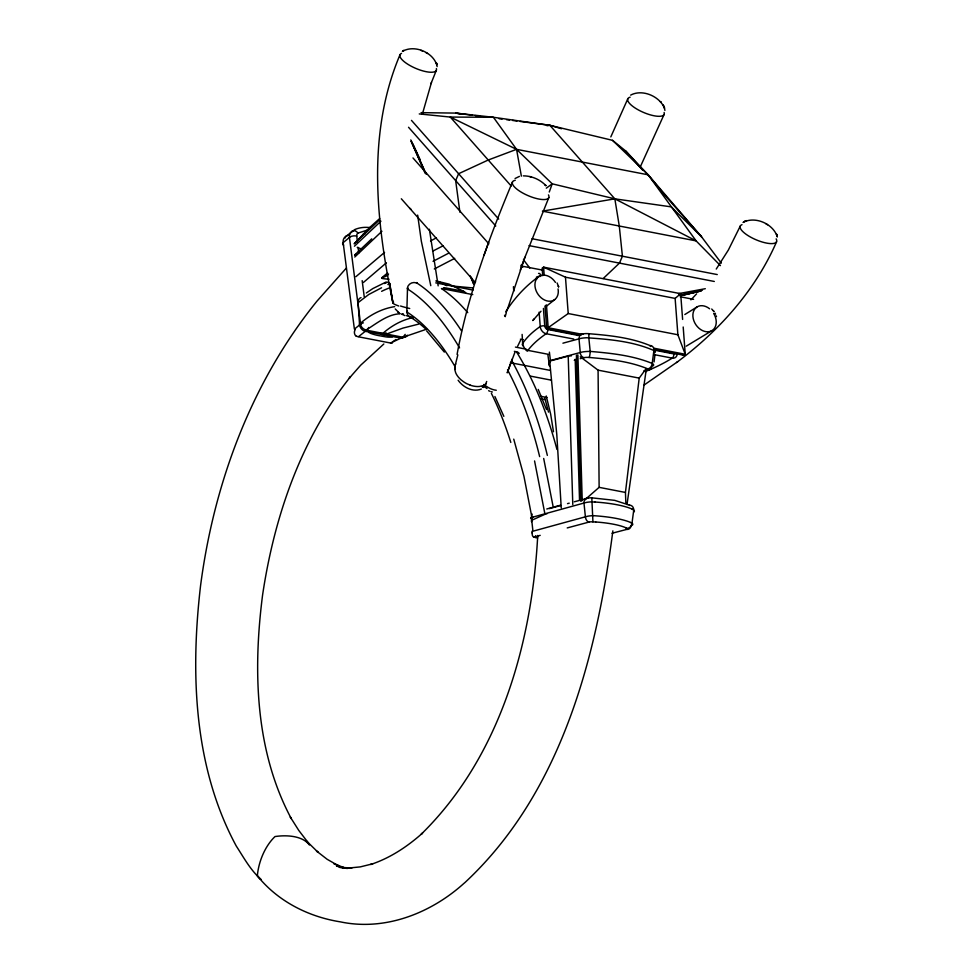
<?xml version="1.0" encoding="UTF-8"?>
<svg xmlns="http://www.w3.org/2000/svg" width="973" height="973" viewBox="0 0 973 973"><rect width="100%" height="100%" fill="white"/><g stroke="black" fill="none" stroke-linecap="round" stroke-linejoin="round"><path stroke-width="1.46" d="M407.48 288.932L406.848 311.421L407.492 311.238M537.728 535.442C532.061 643.117 500.171 756.933 421.224 834.226L422.598 833.046C407.407 846.571 390.149 858.077 370.725 864.486L372.817 863.793L360.265 866.894L347.069 868.196L351.898 868.001L339.419 867.308L347.349 868.475M612.868 530.857C596.473 657.286 561.482 792.618 465.033 882.462L463.659 883.63C430.625 913.331 384.809 931.295 340.295 921.845C308.38 916.773 277.706 901.253 257.346 875.785C258.563 861.932 264.838 846.279 274.994 836.561C286.038 834.87 302.433 835.503 309.463 845.026M625.846 503.017L625.444 492.447L639.2 378.108L645.622 369.339M654.063 361.944L654.926 355.096M652.324 366.189A9.961 2.676 5.4 0 0 652.202 363.428L653.929 350.329A5.096 4.208 -68.6 0 0 649.964 345.537C630.48 337.461 609.171 335.369 588.337 333.666A5.035 1.07 3.1 0 0 583.411 333.885L581.44 334.408M632.024 525.286A8.757 2.566 5.3 0 0 632 523.158L633.751 510.059A8.793 2.615 5.2 0 1 633.824 511.98M627.001 504.573L646.206 369.74M549.392 363.391L550.45 360.509L549.392 352.129M457.079 354.391C467.989 294.807 489.127 237.704 512.467 182M581.112 501.107L581.684 498.407M422.343 114.206L431.477 82.425M455.048 365.982L457.833 354.853M505.194 316.602L506.349 312.601M591.803 497.799L592.934 521.856L595.744 522.039M506.763 311.251L524.411 258.611L548.796 197.628M488.665 242.265L484.055 255.157M549.271 192.022L552.214 183.824L516.554 149.343L493.42 117.283L455.802 113.099L421.078 112.649M512.151 359.134L507.213 372.841L514.778 352.664M520.263 270.068L524.897 257.261M398.784 306.021L395.634 304.817A18.426 2.797 10.7 0 1 392.861 302.749L393.396 302.287M399.976 54.804C366.626 133.496 376.028 221.649 392.958 303.053L389.614 283.143L392.897 302.749M368.779 327.451L367.32 329.701L358.66 336.561M431.003 83.605L436.366 70.238M405.206 334.384L403.041 337.157L390.55 343.019L358.38 336.792A7.164 5.206 52.4 0 1 356.507 336.159L356.507 336.135M485.004 385.515L486.707 381.465M627.804 98.796L610.813 136.913M664.121 114.413L640.453 166.505M740.307 226.004L728.363 250.025L716.25 269.047M776.551 241.791C755.389 290.477 718.877 331.112 676.539 362.528M517.539 346.449L520.458 340.465M505.644 311.859C514.364 298.297 525.347 286.135 538.519 276.77M388.531 273.997C386.549 278.108 373.936 277.998 389.03 279.227M534.055 318.974L532.827 320.555L541.012 311.238M470.044 275.724L473.681 284.031L475.627 281.744M346.339 268.074L316.845 301.289C251.448 382.194 213.999 483.046 200.572 585.588C190.392 673.061 193.554 767.016 236.305 846.096C243.822 857.639 250.535 870.324 261.08 879.397M690.903 299.854L696.583 293.87M354.634 255.048L371.747 238.835M354.756 257.03L381.939 231.27M603.211 278.509L619.46 263.111L622.416 256.215L619.278 226.016L614.839 198.845L549.867 125.31L493.42 117.283L450.292 117.064L419.254 113.926M379.543 219.874L354.148 243.87L369.606 227.56L379.701 218.511M354.427 246.218L380.93 221.187M361.044 297.629L360.265 297.945A6.604 5.06 59.3 0 0 358.04 301.606L359.584 325.274A6.604 5.047 59.3 0 0 364.316 331.015C373.973 325.724 386.597 314.17 400.073 313.793M365.289 331.306L381.635 334.469C390.222 326.575 400.621 320.47 412.029 317.794M359.426 324.179C369.266 315.288 381.465 308.672 394.661 306.641M355.875 276.709L384.542 252.408M363.403 282.474L386.415 262.807M358.028 302.688L368.767 294.478L381.586 287.789M584.53 500.11L599.125 487.351L598.079 370.154L580.261 356.763M542.715 275.675L542.143 268.11L543.591 267.161L565.471 277.196L675.128 298.407L680.662 293.688L682.62 319.436M352.19 231.1A8.793 6.933 51.7 0 0 349.441 237.521L360.606 324.191L354.391 329.093L343.153 242.642A8.757 6.872 51.5 0 1 346.23 236.111L354.549 229.956M545.537 306.909L554.719 299.599M383.836 343.992L360.642 365.252L349.222 378.242L350.462 376.733C300.827 439.054 274.228 516.918 262.588 595.002C252.968 669.886 254.914 750.584 291.268 818.597L290.295 817.028L298.808 830.48L309.195 844.017M402.384 51.435C414.474 44.113 434.505 52.688 437.145 66.602M381.684 277.816L387.558 272.975M515.07 178.509L519.436 176.381M349.392 237.509L343.153 242.642A5.072 2.445 -2.1 0 0 343.591 245.16M546.291 188.178L552.214 183.824L614.839 198.845L671.285 206.872L701.63 236.913L721.334 263.136M677.755 361.64L644.09 385.04M654.002 349.453L683.8 355.218L685.247 354.269L677.889 334.761L568.22 313.537L546.729 328.692L545.002 305.972M743.019 222.452C755.084 215.726 773.535 223.948 777.33 236.986M366.334 292.982L372.829 288.567L386.172 281.988M630.662 95.111C642.399 88.798 659.536 96.218 664.535 108.198L664.267 107.358L664.912 110.423M430.528 240.976L436.391 237.826M402.773 51.107L403.917 50.353L403.187 50.827M679.215 294.637L680.662 293.688L543.591 267.161L544.162 274.727M696.996 306.957L684.834 314.522M712.114 330.54L686.257 346.169M366.639 330.212L402.895 337.23M357.419 241.778L356.75 236.171A4.5 3.26 52.4 0 1 358.003 233.094L368.451 229.701M434.299 268.974L454.695 258.368M433.046 261.323L448.504 253.26M432.644 251.192L443.007 245.841M744.588 221.479L745.391 221.078L744.138 221.698M346.242 236.147L347.787 235.466M443.08 288.47L444.223 288.057M384.469 283.52L387.838 282.073M401.387 338.203L384.019 334.931L403.017 328.071L418.512 324.155M400.523 338.118L426.624 329.19M545.257 514.17L545.707 514.012A6.604 1.934 -0.1 0 1 547.057 513.683M483.435 385.563L479.263 386.5A18.268 9.608 28.4 0 1 470.239 385.199M745.853 220.907L746.741 220.591M481.355 389.054C472.781 392.508 463.136 387.303 458.113 380.224M534.068 537.096L540.197 535.357M549.392 508.611L560.801 505.461M546.777 508.988L560.022 505.328M417.003 282.559L416.42 282.717A301.46 125.395 83.9 0 1 461.518 330.929M562.917 343.189L578.996 338.847A10.046 2.019 -1.4 0 1 586.707 337.753C609.694 339.346 633.593 341.353 654.817 350.925A10.046 2.7 5.3 0 1 654.306 352.931M567.514 503.637L569.217 503.175M577.476 335.478L579.47 334.943M550.45 360.509L580.261 352.506A9.973 1.982 -1.4 0 1 590.21 351.399C611.166 353.235 632.572 355.4 652.19 363.44M574.338 501.788L588.154 498.079A4.5 0.949 3.1 0 1 591.9 497.848L614.693 500.353L629.251 505.072A5.169 4.707 -58.5 0 1 633.678 510.059L632.243 509.293M567.223 527.925L589.006 522.075A4.476 0.949 3.1 0 1 592.934 521.844M571.346 355.875A4.962 1.058 3.1 0 0 568.183 356.142L549.66 361.117L556.799 434.603L561.239 507.882M574.265 360.29L576.259 359.755M580.212 358.696L584.104 357.663A5.035 1.07 3.1 0 1 589.115 357.456C608.928 359.183 629.178 361.19 647.726 368.84A5.023 1.07 3.1 0 1 647.629 369.995L643.749 371.029M631.112 525.87A5.072 4.379 71.3 0 1 626.648 529.434L612.005 533.265M407.505 288.397L408.21 288.215M680.626 295.719L701.192 290.891L680.528 295.634M454.926 366.407A272.464 112.588 83.6 0 0 406.848 311.98A7.006 6.86 -21.7 0 0 412.017 318.147L413.148 317.928M680.553 295.464L699.684 291.073M680.273 295.026L702.47 290.161M686.062 293.627L691.998 292.35M694.965 291.705L699.417 290.745M678.485 293.639L705.291 288.713M546.996 125.748L549.867 125.31L612.504 140.331L625.748 151.022L648.152 174.812L701.63 236.913L659.694 189.455M392.265 336.999L389.832 337.169A40.635 29.543 52.5 0 1 385.892 336.889L378.412 335.551A51.472 37.424 52.5 0 1 370.798 333.435L368.864 332.462M523.304 175.858C531.708 175.87 540.124 179.494 545.889 185.612M451.29 285.928L472.769 287.923M403.284 313.817L401.618 314.072L404.902 315.605M594.977 502.08L591.414 501.873A8.793 1.885 -2.4 0 0 584.043 503.053A5.145 3.953 78 0 1 588.154 497.969M472.221 115.228L455.802 113.099L461.713 114.242M475.213 115.617L479.689 116.201M484.165 116.784L487.157 117.161M499.1 118.718L502.092 119.107M506.568 119.691L509.56 120.068M512.54 120.457L517.016 121.041M520.008 121.43L549.867 125.31L561.506 128.728M435.88 280.905L449.04 284.128L463.768 291.401M381.671 334.469L382.608 334.566A6.665 5.096 59.2 0 0 383.69 334.42L384.59 334.067A6.604 5.06 59.3 0 0 386.026 332.73M532.012 238.726L717.259 274.568M529.057 245.61L714.304 281.465M520.64 265.872L543.007 270.202M680.163 296.753L693.579 299.343M435.77 282.875L473.06 290.088M462.966 291.158L445.512 287.886A6.604 5.497 -60.1 0 0 442.666 288.689M472.781 294.612L441.45 288.543A304.221 130.041 85.3 0 1 467.745 312.674M582.45 334.371L548.176 327.743L546.461 305.023M653.965 348.212L685.247 354.269L683.192 327.001M546.729 328.692L580.99 335.32M543.421 308.429L544.746 325.943A3.272 2.469 56.9 0 0 547.714 329.494L577.926 335.357M654.124 350.098L673.827 353.917A3.272 2.469 56.9 0 0 676.113 352.761M573.729 339.054L546.157 333.727A6.556 4.938 56.9 0 1 540.234 326.612L539.127 312.175M653.832 354.561L672.209 358.125A3.296 1.824 -79.7 0 0 673.839 353.904M520.385 339.176L523.304 339.735M515.435 347.093L524.386 348.833M548.954 354.44L527.792 350.353M514.364 351.35L517.295 351.983A6.616 4.646 -27 0 1 519.217 353.515M598.079 370.154L639.2 378.108M510.411 362.698L550.195 370.397M530.662 376.162L551.387 380.175M541.085 396.364L546.984 397.507M541.17 398.808L545.537 399.66M599.125 487.351L625.444 492.447M537.716 537.899L535.709 537.51L535.539 535.77M516.42 351.74C535.065 381.793 547.835 415.301 556.945 449.429M383.982 334.919L383.192 334.688A6.665 5.096 59.2 0 1 381.975 334.092L381.039 333.398A6.604 5.06 59.3 0 1 380.552 332.936M347.325 868.39L336.549 866.067L345.658 868.257L333.946 863.72L338.385 865.702L327.123 859.268L316.456 850.998L318.159 852.384L306.446 840.94M531.246 176.928L529.774 176.563M491.061 391.681L492.338 392.01M470.239 385.138L466.918 383.763A14.923 8.112 28.5 0 1 463.817 381.939L460.971 379.798A18.426 10.229 28.3 0 1 455.668 372.732L454.744 369.351M420.895 50.377L422.501 50.985M357.237 247.337L361.457 249.003M679.835 353.625L683.8 355.218M488.604 390.708L489.833 391.255M630.553 522.513L631.951 523.158M625.736 527.84L627.111 528.509A4.488 0.949 3.1 0 1 626.648 529.361M766.079 223.912L767.527 224.739M427.463 53.491L426.052 52.664M260.095 878.85L257.346 875.785M395.233 308.94L399.708 313.488M397.993 312.26L398.65 312.747M411.044 209.341L409.73 208.198M711.713 309.025L713.732 311.202M612.504 140.331L648.152 174.812L663.695 193.968M720.446 265.617L696.121 240.89L648.152 174.812L516.554 149.343L450.292 117.064L511.202 186.013M426.612 330.856L444.333 352.092M625.748 151.022L642.727 170.239M411.482 120.384L498.711 219.107M408.538 127.268L495.756 226.004M412.978 157.942L488.86 243.834M401.326 198.784L475.092 282.279M505.364 316.48L504.513 315.252M713.343 310.691L714.048 311.615M523.45 259.73L529.811 268.049M557.128 282.973L558.551 286.682L558.356 285.965M663.258 105.23L663.756 106.179L663.306 105.315M715.046 313.16L715.569 314.182M521.419 264.547L522.781 267.222M494.916 396.534L503.844 416.335M412.929 144.053L419.91 159.171M410.788 139.93L426.235 174.276M411.397 141.523L424.374 170.652M411.214 141.474L425.165 173.303M538.227 389.419L546.485 409.463M471.297 277.208L473.681 284.031M716.262 315.872L716.493 316.566M513.744 439.139L523.936 476.235L532.401 519.959L544.977 514.291L534.566 460.947M546.242 395.975L550.645 414.072L553.479 431.769M544.856 398.176L548.504 412.114M558.453 286.317L558.636 287.011M543.688 458.465L553.029 506.142M430.784 285.673L421.321 241.134L417.66 215.094M521.37 176.149L516.554 149.343L488.239 160.01L458.611 173.717L455.656 180.613L459.913 212.223M438.166 285.867L429.373 229.239M547.884 354.768L549.319 364.997M364.23 296.765L362.163 280.613M358.088 247.385L358.769 252.98M578.996 338.847L580.261 352.506A5.035 4.123 74.8 0 0 584.092 357.723M513.428 286.658L513.793 291.134M675.128 298.407L677.889 334.761M565.471 277.196L568.22 313.537M545.877 305.267L546.108 308.295M536.634 279.202L536.476 277.147A3.235 1.253 -4.3 0 1 540.465 276.405M522.124 334.408L522.659 343.469A151.18 58.599 -4.3 0 1 540.137 326.587A3.235 1.253 -4.3 0 1 544.734 325.955M575.177 359.256L579.531 500.146M568.208 356.154L572.793 504.622M582.231 500.56L577.889 354.975L576.43 355.364L580.772 500.949M407.48 288.957A294.491 121.698 83.6 0 1 459.572 347.92M412.005 318.207A265.799 109.012 83.2 0 1 425.566 328.862M455.206 368.341A7.006 3.211 -56 0 1 455.23 366.213M484.663 386.172A6.933 1.764 -65.8 0 1 483.167 387.485M482.377 387.084A6.933 1.764 -65.8 0 1 482.292 386.707M407.249 288.373A6.799 6.653 -21.7 0 1 416.347 282.9M548.456 194.904A19.764 6.349 23.2 0 1 527.548 195.403A19.764 6.349 23.2 0 1 515.264 180.285M486.159 383.861A27.585 15.592 33.6 0 1 483.362 385.49M454.987 369.424A27.001 14.972 28.4 0 1 455.729 363.841M776.15 238.847A19.764 6.337 23.2 0 1 756.568 239.99A19.764 6.337 23.2 0 1 742.01 224.654M664.121 112.503A19.764 6.325 23.2 0 1 642.46 111.968A19.764 6.325 23.2 0 1 630.103 97.191M436.378 68.572A19.764 6.337 23.2 0 1 415.289 68.183A19.764 6.337 23.2 0 1 401.533 53.381M393.347 302.275A14.923 2.299 11.5 0 1 393.579 302.189M409.718 308.502A27.001 4.087 10.8 0 1 400.535 306.021M412.309 317.113A18.353 2.104 10.1 0 1 406.483 315.666M392.326 343.043A7.164 5.157 51.6 0 1 390.538 342.983M349.477 237.534A5.145 2.481 -2 0 1 356.811 236.111M345.196 237.959A5.157 3.527 60.4 0 1 346.279 236.208M352.25 231.173A5.169 3.515 56.8 0 1 358.003 233.106M354.415 229.725A45.33 32.912 52.4 0 1 370.093 227.609M349.112 234.785A44.49 32.291 52.4 0 1 349.562 234.627M363.464 233.629A44.49 32.291 52.4 0 1 364.911 233.885M366.614 329.993A6.203 5.084 53.1 0 1 360.46 324.191M360.788 324.204A5.035 2.092 -5.7 0 1 363.379 322.841M407.273 335.199A6.203 4.366 64.2 0 1 402.895 337.011M354.829 330.747A9.012 6.847 -52.7 0 1 355.181 329.178M356.227 336.354A6.847 5.935 -38.1 0 1 354.488 331.161M395.804 339.504A6.847 3.418 -38.9 0 1 392.484 341.815M436.536 281.051A318.682 137.035 -84.1 0 1 446.935 285.709M387.862 284.542A318.682 137.035 -84.1 0 1 389.541 283.775M381.623 291.328A312.102 133.836 -83.8 0 1 390.331 287.594M463.768 291.413A6.616 5.51 -60.2 0 1 465.933 293.201M404.938 336.159A6.604 5.072 59.1 0 1 401.387 338.19M354.671 255.023A4.962 3.6 52.4 0 1 356.459 254.391M579.093 338.847A5.096 4.184 74.8 0 1 583.386 333.788M589.103 357.541A5.084 0.778 -85.1 0 0 590.197 351.411L588.811 337.716A5.096 0.705 -84.9 0 0 588.58 333.593M652.129 363.44A5.084 4.16 -68.5 0 1 647.714 368.913M549.526 365.982A8.38 4.804 -35.5 0 1 549.088 363.488M651.667 367.332A5.035 4.135 74.8 0 1 647.629 370.056M649.952 345.597A5.023 1.07 3.1 0 1 650.414 346.497M549.234 362.479A6.556 1.387 3.1 0 1 548.711 362.138M548.772 361.482A6.556 1.387 3.1 0 1 549.672 361.117M558.076 288.932A13.999 10.545 56.8 0 1 544.844 300.158A13.999 10.545 56.8 0 1 536.378 279.166A13.999 10.545 56.8 0 1 555.449 282.413M496.279 390.258A13.987 7.48 34.3 0 1 484.007 384.444M487.035 388.58A7.407 3.819 33.2 0 1 484.773 386.719M531.757 521.662A6.604 1.934 0 0 1 531.817 520.275M491.389 393.384A287.68 152.883 -89.6 0 1 510.801 442.423M512.212 361.482A318.682 174.325 -88.4 0 1 547.337 455.376M507.529 369.789A312.102 171.905 -88.3 0 1 539.65 456.629M535.636 537.522A7.164 1.52 3 0 1 533.982 537.108M588.993 522.148A5.072 3.904 77.9 0 1 585.491 516.821A8.757 1.849 -2.2 0 1 593.189 515.654L596.23 515.872A44.49 9.426 3.1 0 1 630.699 522.501M594.99 502.019A45.33 9.596 3.1 0 1 632.486 509.28M629.263 505.072A4.5 0.949 3.1 0 1 629.592 505.486M631.903 523.158A5.157 4.634 -60.3 0 1 627.001 528.485M595.768 521.99A37.679 7.979 3.1 0 1 625.967 527.828M531.805 518.962A6.203 1.447 -5.5 0 1 531.234 517.539M531.586 517.527A5.035 4.099 72.4 0 1 532.207 514.109M531.89 532.9A9.012 7.164 -29.4 0 1 532.109 531.185M533.873 537.266A6.847 4.683 -43.7 0 1 532.304 533.107M547.75 329.482A3.296 1.751 -79 0 1 546.157 333.739A168.876 65.459 -4.3 0 0 527.913 350.365L527.877 350.365A6.726 1.946 -87.1 0 1 525.736 348.748M672.258 358.125A168.876 65.459 -4.3 0 1 646.996 370.895M677.232 353.698A6.556 4.938 56.9 0 1 672.209 358.1M522.355 343.992A10.533 3.637 -6.3 0 0 522.319 344.357L522.319 344.393A11.019 3.807 -6.3 0 0 522.379 344.929M523.45 346.047A7.285 2.566 -3.6 0 1 522.878 345.464M527.767 350.669A6.373 4.841 57.9 0 1 522.902 343.542M646.242 371.212A6.385 4.853 57.9 0 1 645.598 371.966M538.556 273.413A4.914 2.554 -82.4 0 1 540.866 275.846M713.659 313.403A13.999 10.545 56.8 0 1 708.064 331.793A13.999 10.545 56.8 0 1 692.898 314.547A13.999 10.545 56.8 0 1 709.585 308.769M532.888 517.113L531.416 517.539L532.949 531.209L585.393 516.809L583.982 503.041L532.888 517.113M614.839 198.845L542.423 211.141L696.121 240.89L614.839 198.845M661.202 102.457L660.351 101.581L661.154 102.42M545.841 185.575L545.038 184.724L545.841 185.575M776.868 235.016L776.478 234.031L777.159 236.086L776.904 235.101M436.67 63.671L436.293 62.698L436.926 64.729L436.682 63.756"/></g></svg>
